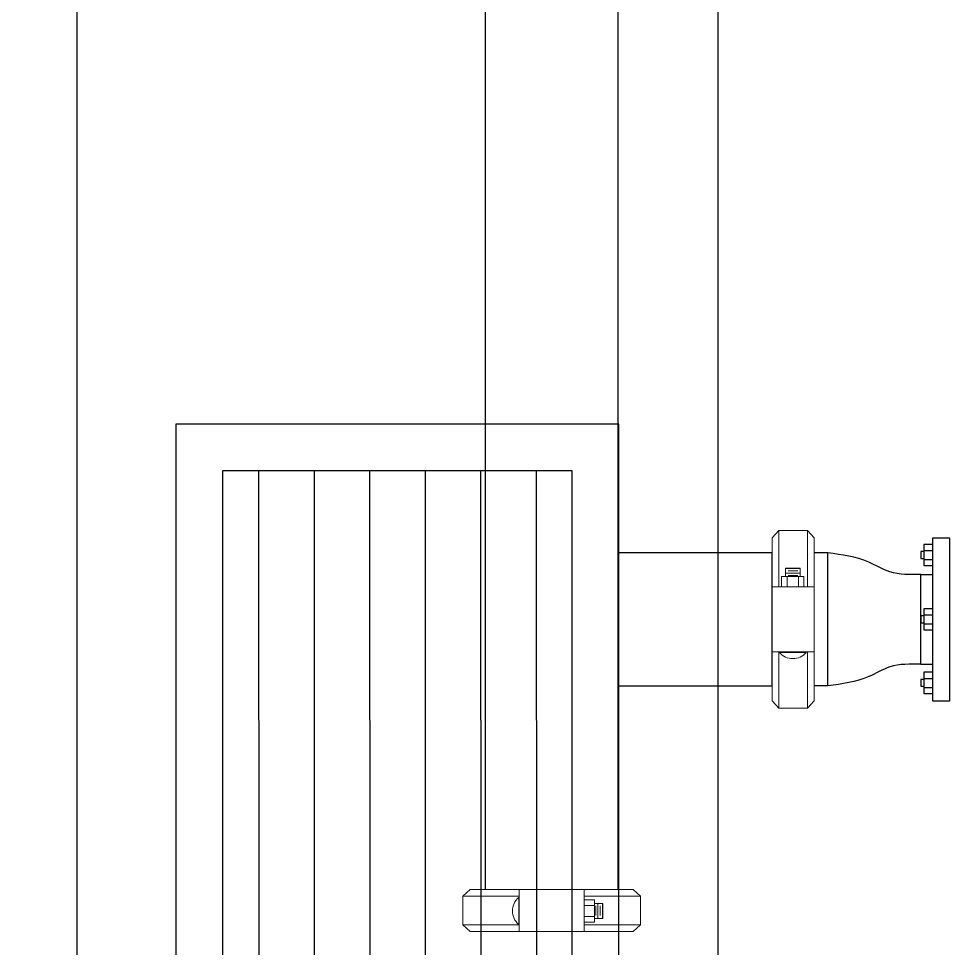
# Model space of a CAD drawing. Extents: x 226317 to 226469, y 8188101 to 8188260.
# Drawn here: x 226392.97 to 226393.768, y 8188235.577 to 8188236.375 of the extents above; entities that cross this region are included whole.
import ezdxf

# ---------------------------------------------------------------- set-up
doc = ezdxf.new("R2010")
doc.units = 0
doc.header["$LTSCALE"] = 15
doc.layers.get('0').update_dxf_attribs({"color": 250})
for name, color, linetype in [('00-GTI-Acoples', 250, 'Continuous'), ('A-SANITARIOS', 250, 'Continuous'), ('L3 Equipos y Ductos', 160, 'Continuous'), ('L4 Linea mediana', 191, 'Continuous'), ('L6 Linea fina', 141, 'Continuous')]:
    doc.layers.add(name, color=color, linetype=linetype)

# ---------------------------------------------------------------- blocks, each defined once
blk = doc.blocks.new('A$C363a55df')
at = {"layer": '00-GTI-Acoples', "linetype": 'Continuous', "lineweight": 0, "extrusion": (3.83476e-17, -1, 0)}
for p, q in [((-27.1, 105), (-18.4, 114.3)), ((-18.4, 41.9), (-18.4, 114.3)), ((18.4, 114.3), (-18.4, 114.3)), ((18.4, 41.9), (18.4, 114.3)), ((27.1, 105), (18.4, 114.3)), ((-27.1, 41.9), (-27.1, 105)), ((27.1, 41.9), (27.1, 105)), ((-9, 66), (0.5, 66)), ((-9, 55.1), (-9, 66)), ((0.5, 66), (10, 66)), ((10, 55.1), (10, 66)), ((-13.8, 41.9), (-13.8, 55.1)), ((-13.8, 55.1), (-6.7, 55.1)), ((-6.7, 41.9), (-6.7, 55.1)), ((-6.7, 55.1), (7.7, 55.1)), ((7.7, 41.9), (7.7, 55.1)), ((7.7, 55.1), (14.9, 55.1)), ((14.9, 41.9), (14.9, 55.1)), ((-27.1, 41.9), (-27.1, 21.6)), ((-25.4, 41.9), (-27.1, 41.9)), ((-6.4, 41.9), (-25.4, 41.9)), ((7.4, 41.9), (-6.4, 41.9)), ((26.4, 41.9), (7.4, 41.9)), ((27.1, 41.9), (26.4, 41.9)), ((27.1, 41.9), (27.1, 21.6)), ((-27.1, -21.6), (-27.1, 21.6)), ((27.1, -21.6), (27.1, 21.6)), ((-27.1, -21.6), (-27.1, -41.9)), ((27.1, -21.6), (27.1, -41.9)), ((-27.1, -41.9), (-25.4, -41.9)), ((-27.1, -105), (-27.1, -41.9)), ((-25.4, -41.9), (-6.4, -41.9)), ((-18.4, -114.3), (-18.4, -41.9)), ((-16.8, -42.5), (-16.8, -41.9)), ((-16.8, -42.5), (17.8, -42.5)), ((-6.4, -41.9), (7.4, -41.9)), ((7.4, -41.9), (26.4, -41.9)), ((17.8, -42.5), (17.8, -41.9)), ((18.4, -114.3), (18.4, -41.9)), ((26.4, -41.9), (27.1, -41.9)), ((27.1, -105), (27.1, -41.9)), ((-27.1, -105), (-18.4, -114.3)), ((27.1, -105), (18.4, -114.3)), ((18.4, -114.3), (-18.4, -114.3))]:
    blk.add_line(p, q, dxfattribs=at)
at = {"layer": '00-GTI-Acoples', "linetype": 'Continuous', "lineweight": 0}
for p, q in [((-27.1, 103.1), (-27.1, -103.1)), ((27.1, 103.1), (27.1, -103.1)), ((10, 65.3), (-9, 65.3)), ((6.5, 62.5), (-6, 62.5)), ((10, 59.5), (-9, 59.5)), ((6.5, 56.7), (-6, 56.7))]:
    blk.add_line(p, q, dxfattribs=at)
blk.add_arc((0.5, -27.6), 22.9, 220.8756, 319.1244, dxfattribs=at)
blk = doc.blocks.new('BOMBAS-28.02.2025')
at = {"layer": 'A-SANITARIOS', "color": 8}
for p, q in [((4.23671, -6.98556, 0), (4.22896, -6.98556, 0)), ((4.22896, -6.98556, 0), (4.22896, -7.00377, 0)), ((4.23671, -7.12002, 0), (4.23671, -6.97991, 0)), ((4.23671, -6.97991, 0), (4.25095, -6.97991, 0)), ((4.23671, -7.00377, 0), (4.23671, -6.98556, 0)), ((4.25095, -6.97991, 0), (4.25095, -7.12002, 0)), ((4.22896, -6.99176, 0), (4.22639, -6.99176, 0)), ((4.22639, -6.99176, 0), (4.22639, -6.99757, 0)), ((4.22896, -6.99075, 0), (4.23671, -6.99075, 0)), ((4.22896, -6.99075, 0), (4.23671, -6.99075, 0)), ((4.22639, -6.99757, 0), (4.22896, -6.99757, 0)), ((4.22896, -6.99855, 0), (4.23671, -6.99855, 0)), ((4.22896, -6.99855, 0), (4.23671, -6.99855, 0)), ((4.22896, -7.00377, 0), (4.23671, -7.00377, 0)), ((4.23671, -7.04081, 0), (4.22896, -7.04081, 0)), ((4.22896, -7.04081, 0), (4.22896, -7.05902, 0)), ((4.23671, -7.05902, 0), (4.23671, -7.04081, 0)), ((4.22896, -7.04701, 0), (4.22639, -7.04701, 0)), ((4.22639, -7.04701, 0), (4.22639, -7.05282, 0)), ((4.22896, -7.046, 0), (4.23671, -7.046, 0)), ((4.22896, -7.046, 0), (4.23671, -7.046, 0)), ((4.22639, -7.05282, 0), (4.22896, -7.05282, 0)), ((4.22896, -7.05379, 0), (4.23671, -7.05379, 0)), ((4.22896, -7.05379, 0), (4.23671, -7.05379, 0)), ((4.22896, -7.05902, 0), (4.23671, -7.05902, 0)), ((4.23671, -7.09537, 0), (4.22896, -7.09537, 0)), ((4.22896, -7.09537, 0), (4.22896, -7.11358, 0)), ((4.23671, -7.11358, 0), (4.23671, -7.09537, 0)), ((4.22896, -7.10157, 0), (4.22639, -7.10157, 0)), ((4.22639, -7.10157, 0), (4.22639, -7.10738, 0)), ((4.22896, -7.10056, 0), (4.23671, -7.10056, 0)), ((4.22896, -7.10056, 0), (4.23671, -7.10056, 0)), ((4.22639, -7.10738, 0), (4.22896, -7.10738, 0)), ((4.22896, -7.10836, 0), (4.23671, -7.10836, 0)), ((4.22896, -7.10836, 0), (4.23671, -7.10836, 0)), ((4.22896, -7.11358, 0), (4.23671, -7.11358, 0)), ((4.25095, -7.12002, 0), (4.23671, -7.12002, 0))]:
    blk.add_line(p, q, dxfattribs=at)
at = {"layer": 'A-SANITARIOS', "color": 8, "linetype": 'Continuous'}
for p, q in [((4.14677, -7.10696, 0), (4.14677, -6.99296, 0)), ((4.14677, -7.09996, 0), (4.14677, -6.99996, 0)), ((4.22639, -7.01145, 0), (4.23671, -7.01145, 0)), ((4.22639, -7.08847, 0), (4.22639, -7.01145, 0)), ((4.22639, -7.01145, 0), (4.23671, -7.01145, 0)), ((4.22639, -7.08847, 0), (4.22639, -7.01172, 0)), ((4.22639, -7.08847, 0), (4.23671, -7.08847, 0)), ((4.22639, -7.08847, 0), (4.23671, -7.08847, 0))]:
    blk.add_line(p, q, dxfattribs=at)
at = {"layer": 'A-SANITARIOS', "color": 8, "elevation": 0}
for points in [[(3.96679, -7.28175), (3.96679, -5.41817), (3.85279, -5.41817), (3.85279, -7.28175)], [(4.14677, -6.99296), (4.13499, -6.99296)], [(4.22896, -6.99176), (4.22639, -6.99176), (4.22639, -6.99757), (4.22896, -6.99757)], [(4.22896, -7.04701), (4.22639, -7.04701), (4.22639, -7.05282), (4.22896, -7.05282)], [(4.22896, -7.10157), (4.22639, -7.10157), (4.22639, -7.10738), (4.22896, -7.10738)], [(4.14677, -7.10696), (4.13499, -7.10696)]]:
    blk.add_lwpolyline(points, dxfattribs=at)
at = {"layer": 'A-SANITARIOS', "color": 8}
for points, elevation in [([(4.22896, -7.00377), (4.23671, -7.00377), (4.23671, -6.98556), (4.22896, -6.98556)], 0.00004), ([(4.25095, -7.12002), (4.23671, -7.12002), (4.23671, -6.97991), (4.25095, -6.97991)], 0.00004), ([(3.96679, -6.99296), (3.96679, -7.10696), (4.09893, -7.10696), (4.09893, -6.99296)], 0), ([(4.22896, -7.05902), (4.23671, -7.05902), (4.23671, -7.04081), (4.22896, -7.04081)], 0.00004), ([(4.22896, -7.11358), (4.23671, -7.11358), (4.23671, -7.09537), (4.22896, -7.09537)], 0.00004)]:
    blk.add_lwpolyline(points, close=True, dxfattribs=dict(at, elevation=elevation))
at = {"layer": 'A-SANITARIOS', "color": 8, "linetype": 'Continuous'}
for points in [[(4.22639, -7.01145, 0), (4.19979, -7.00916, 0), (4.18179, -7.00088, 0), (4.14677, -6.99296, 0)], [(4.22639, -7.08847, 0), (4.19979, -7.09076, 0), (4.18179, -7.09904, 0), (4.14677, -7.10696, 0)]]:
    blk.add_spline(points, degree=3, dxfattribs=at)
at = {"layer": 'A-SANITARIOS', "color": 8, "linetype": 'Continuous', "lineweight": 0, "yscale": 0.0006666666666666666, "zscale": 0.0006666666666666666}
for p, xscale, rotation in [((4.11696, -7.04996, 0), -0.0006666666666666666, 359.9999999999999), ((3.90979, -7.29979, 0), 0.0006666666666666666, 270)]:
    blk.add_blockref('A$C363a55df', p, dxfattribs=dict(at, xscale=xscale, rotation=rotation))
blk = doc.blocks.new('REJ 55x30')
at = {"layer": 'L6 Linea fina', "ltscale": 0.7}
h = blk.add_hatch(dxfattribs=at)
h.set_pattern_fill('ANSI31', color=256, scale=0.015, angle=45)
h.set_pattern_definition([(90, (-1791.153135, -553.6559), (-0.047625, 0), [])])
h.paths.add_polyline_path([(0.04, 0.59), (0.04, 0.04), (0.34, 0.04), (0.34, 0.59)])
at = {"layer": 'L4 Linea mediana', "ltscale": 0.7}
for points in [[(0, 0.63), (0, 0), (0.38, 0), (0.38, 0.63)], [(0.04, 0.59), (0.04, 0.04), (0.34, 0.04), (0.34, 0.59)]]:
    blk.add_lwpolyline(points, close=True, dxfattribs=at)

msp = doc.modelspace()

# ---------------------------------------------------------------- linework, layer by layer
at = {"layer": 'L3 Equipos y Ductos'}
msp.add_lwpolyline([(226392.96956, 8188238.41254), (226393.01956, 8188238.11254), (226393.01956, 8188232.4237), (226393.56956, 8188232.4237), (226393.56956, 8188238.11254), (226393.61956, 8188238.41254)], dxfattribs=at)

# ---------------------------------------------------------------- block references
msp.add_blockref('BOMBAS-28.02.2025', (226389.51709, 8188242.90961))
at = {"layer": 'L6 Linea fina'}
msp.add_blockref('REJ 55x30', (226393.10456, 8188235.39715), dxfattribs=at)

doc.saveas('drawing.dxf')
